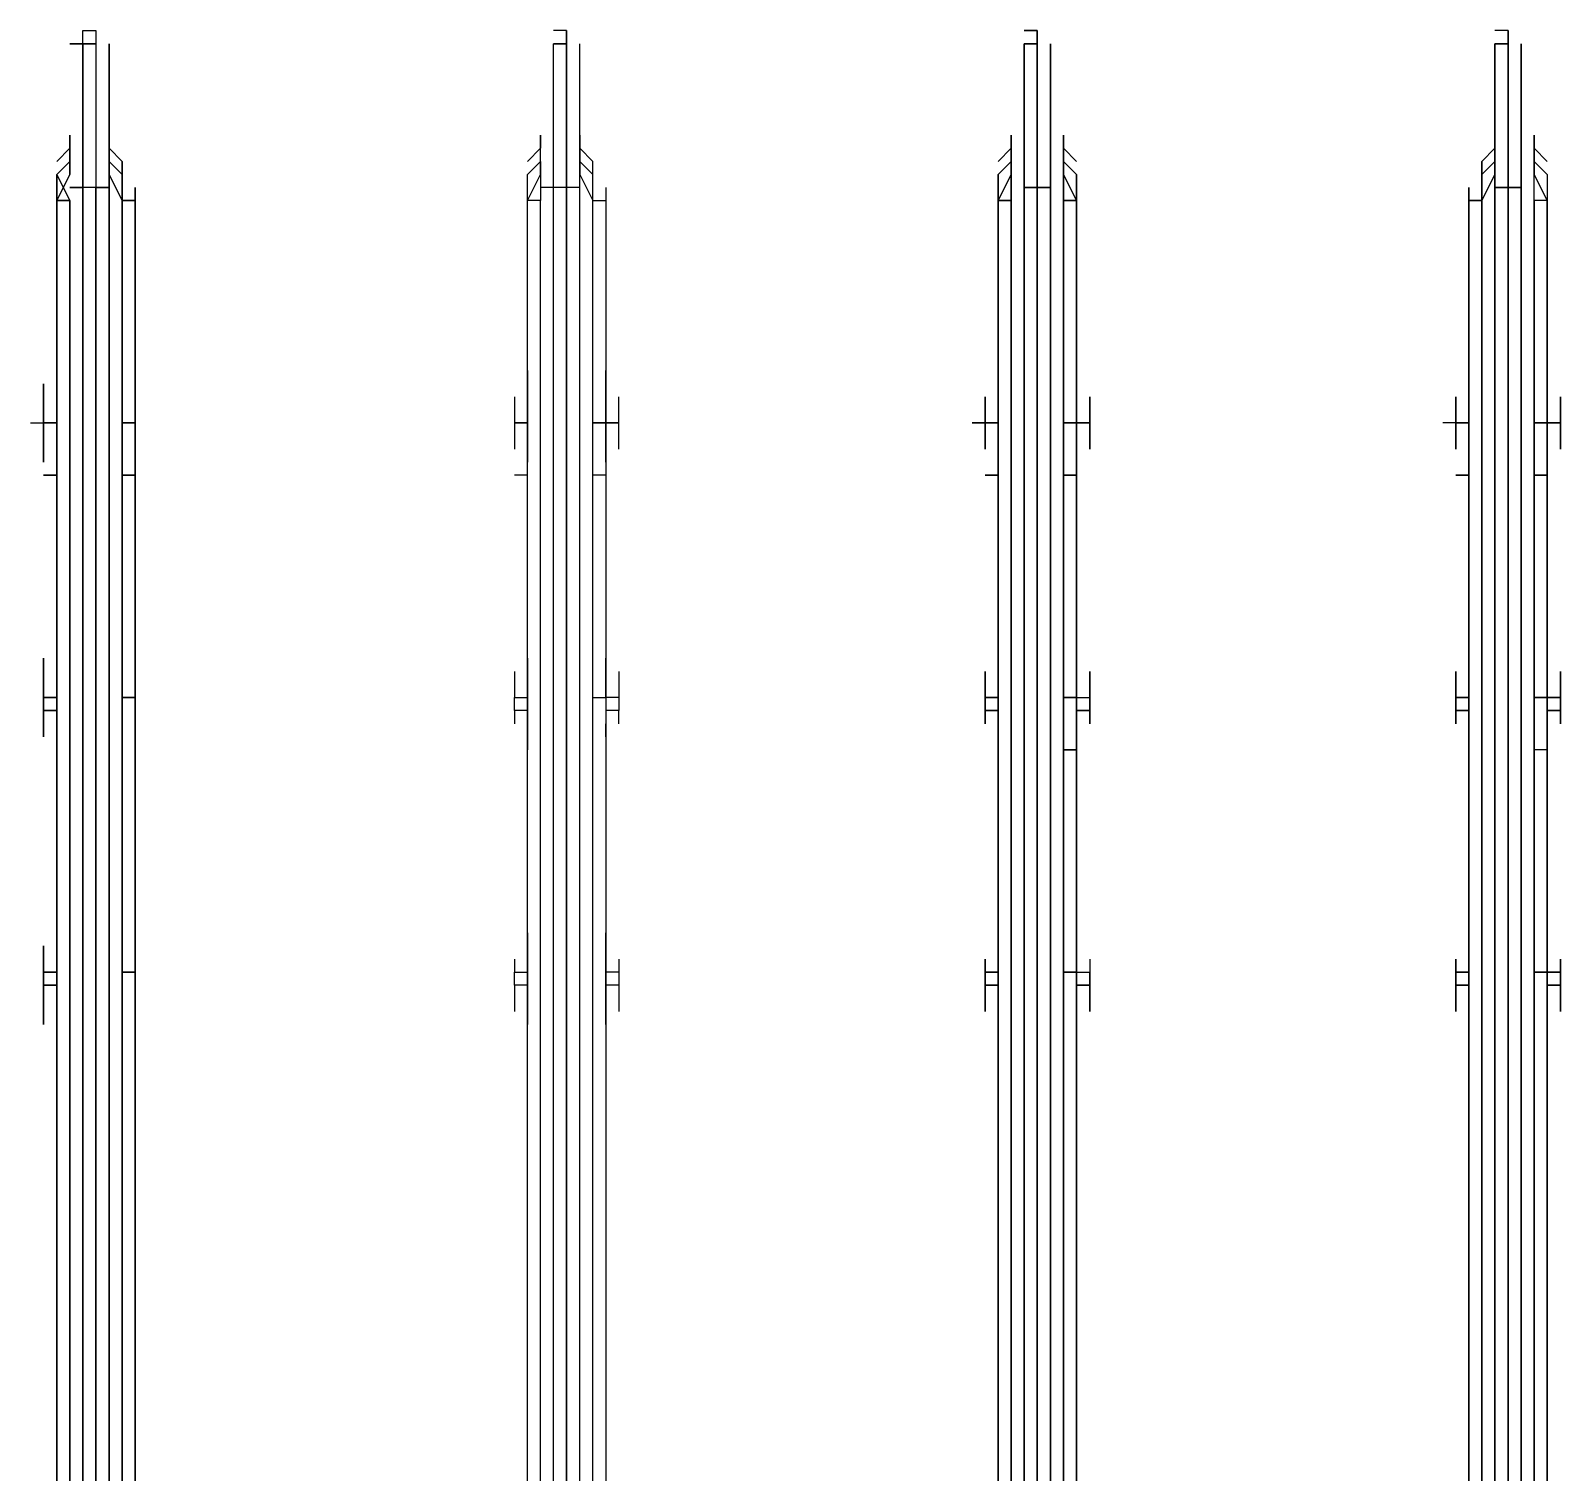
# Model space of a CAD drawing. Header units: metres. Extents: x 532315 to 532639, y 2674519 to 2674914.
# Drawn here: x 532481.5526 to 532481.7144, y 2674749.8606 to 2674750.0131 of the extents above; entities that cross this region are included whole.
import ezdxf

# ---------------------------------------------------------------- set-up
doc = ezdxf.new("R2010")
doc.units = ezdxf.units.M
doc.header["$MEASUREMENT"] = 0
doc.layers.add('IDT', color=7, linetype='Continuous')

# ---------------------------------------------------------------- blocks, each defined once
blk = doc.blocks.new('IDT')
at = {"layer": 'IDT', "color": 0, "lineweight": 25}
for p, q in [((17.60626, 9.36567), (17.60626, 9.16788)), ((17.60626, 9.16788), (17.60626, 9.36567)), ((17.60765, 9.16788), (17.60765, 9.36567)), ((17.60765, 9.36567), (17.60765, 9.16788)), ((17.60903, 9.1665), (17.60903, 9.36567)), ((17.60903, 9.36567), (17.60903, 9.1665)), ((17.61041, 9.36567), (17.61041, 9.1665)), ((17.61041, 9.1665), (17.61041, 9.36567)), ((17.61041, 9.36567), (17.61041, 9.1665)), ((17.61041, 9.1665), (17.61041, 9.36567)), ((17.6118, 9.1665), (17.6118, 9.36567)), ((17.6118, 9.36567), (17.6118, 9.1665)), ((17.61318, 9.16788), (17.61318, 9.36567)), ((17.61318, 9.36567), (17.61318, 9.16788)), ((17.61456, 9.36567), (17.61456, 9.16788)), ((17.61456, 9.16788), (17.61456, 9.36567)), ((17.65606, 9.36567), (17.65606, 9.16788)), ((17.65606, 9.16788), (17.65606, 9.36567)), ((17.65606, 9.36567), (17.65606, 9.16788)), ((17.65606, 9.16788), (17.65606, 9.36567)), ((17.65744, 9.16788), (17.65744, 9.36567)), ((17.65744, 9.36567), (17.65744, 9.16788)), ((17.65744, 9.16788), (17.65744, 9.36567)), ((17.65744, 9.36567), (17.65744, 9.16788)), ((17.65882, 9.1665), (17.65882, 9.36567)), ((17.65882, 9.36567), (17.65882, 9.1665)), ((17.65882, 9.1665), (17.65882, 9.36567)), ((17.65882, 9.36567), (17.65882, 9.1665)), ((17.66021, 9.1665), (17.66021, 9.36567)), ((17.66021, 9.36567), (17.66021, 9.1665)), ((17.66021, 9.36567), (17.66021, 9.1665)), ((17.66021, 9.1665), (17.66021, 9.36567)), ((17.66021, 9.36567), (17.66021, 9.1665)), ((17.66021, 9.1665), (17.66021, 9.36567)), ((17.66021, 9.36567), (17.66021, 9.1665)), ((17.66021, 9.1665), (17.66021, 9.36567)), ((17.66159, 9.1665), (17.66159, 9.36567)), ((17.66159, 9.36567), (17.66159, 9.1665)), ((17.66159, 9.1665), (17.66159, 9.36567)), ((17.66159, 9.36567), (17.66159, 9.1665)), ((17.66297, 9.16788), (17.66297, 9.36567)), ((17.66297, 9.36567), (17.66297, 9.16788)), ((17.66297, 9.36567), (17.66297, 9.16788)), ((17.66297, 9.36567), (17.66297, 9.16788)), ((17.66436, 9.36567), (17.66436, 9.16788)), ((17.66436, 9.16788), (17.66436, 9.36567)), ((17.66436, 9.36567), (17.66436, 9.16788)), ((17.66436, 9.16788), (17.66436, 9.36567)), ((17.70585, 9.16788), (17.70585, 9.36567)), ((17.70723, 9.36567), (17.70723, 9.16788)), ((17.70862, 9.36567), (17.70862, 9.1665)), ((17.71, 9.36567), (17.71, 9.1665)), ((17.71, 9.1665), (17.71, 9.36567)), ((17.71138, 9.36567), (17.71138, 9.1665)), ((17.71277, 9.36567), (17.71277, 9.16788)), ((17.71415, 9.36567), (17.71415, 9.16788)), ((17.75564, 9.36567), (17.75564, 9.16788)), ((17.75564, 9.16788), (17.75564, 9.36567)), ((17.75703, 9.16788), (17.75703, 9.36567)), ((17.75703, 9.36567), (17.75703, 9.16788)), ((17.75841, 9.1665), (17.75841, 9.36567)), ((17.75841, 9.36567), (17.75841, 9.1665)), ((17.75979, 9.36567), (17.75979, 9.1665)), ((17.75979, 9.1665), (17.75979, 9.36567)), ((17.76118, 9.1665), (17.76118, 9.36567)), ((17.76118, 9.36567), (17.76118, 9.1665)), ((17.76118, 9.1665), (17.76118, 9.36567)), ((17.76118, 9.36567), (17.76118, 9.1665)), ((17.76256, 9.16788), (17.76256, 9.36567)), ((17.76256, 9.36567), (17.76256, 9.16788)), ((17.76394, 9.16788), (17.76394, 9.36567)), ((17.76394, 9.36567), (17.76394, 9.16788)), ((17.60626, 9.25364), (17.60626, 9.25502)), ((17.60626, 9.25502), (17.60626, 9.24949)), ((17.60626, 9.25087), (17.60626, 9.25502)), ((17.60626, 9.25502), (17.60626, 9.25364)), ((17.61456, 9.25502), (17.61456, 9.25364)), ((17.61456, 9.25364), (17.61456, 9.25502)), ((17.61456, 9.25087), (17.61456, 9.25502)), ((17.61456, 9.25502), (17.61456, 9.25087)), ((17.65606, 9.25502), (17.65606, 9.25364)), ((17.65606, 9.24949), (17.65606, 9.25502)), ((17.65606, 9.25502), (17.65606, 9.25364)), ((17.65606, 9.25502), (17.65606, 9.25087)), ((17.65606, 9.25087), (17.65606, 9.25502)), ((17.65606, 9.25502), (17.65606, 9.25364)), ((17.65606, 9.24949), (17.65606, 9.25502)), ((17.65606, 9.25502), (17.65606, 9.25364)), ((17.66436, 9.25502), (17.66436, 9.25087)), ((17.66436, 9.25087), (17.66436, 9.25502)), ((17.66436, 9.25502), (17.66436, 9.25364)), ((17.66436, 9.25364), (17.66436, 9.25502)), ((17.66436, 9.25087), (17.66436, 9.25502)), ((17.66436, 9.25502), (17.66436, 9.25364)), ((17.66436, 9.25364), (17.66436, 9.25502)), ((17.66436, 9.25502), (17.66436, 9.25087)), ((17.70585, 9.25364), (17.70585, 9.25502)), ((17.70585, 9.25502), (17.70585, 9.25087)), ((17.71415, 9.24949), (17.71415, 9.25502)), ((17.71415, 9.25502), (17.71415, 9.25364)), ((17.75564, 9.24949), (17.75564, 9.25502)), ((17.75564, 9.25502), (17.75564, 9.25364)), ((17.75564, 9.25364), (17.75564, 9.25502)), ((17.75564, 9.25502), (17.75564, 9.25087)), ((17.76394, 9.25502), (17.76394, 9.25087)), ((17.76394, 9.24949), (17.76394, 9.25502)), ((17.76533, 9.25502), (17.76533, 9.25364)), ((17.76533, 9.25364), (17.76533, 9.25502)), ((17.60488, 9.25364), (17.60488, 9.25087)), ((17.60488, 9.25087), (17.60488, 9.25364)), ((17.61595, 9.25364), (17.61595, 9.25087)), ((17.61595, 9.25087), (17.61595, 9.25364)), ((17.65467, 9.25087), (17.65467, 9.25364)), ((17.65467, 9.25087), (17.65467, 9.25364)), ((17.65467, 9.25364), (17.65467, 9.25087)), ((17.65467, 9.25087), (17.65467, 9.25364)), ((17.66574, 9.25364), (17.66574, 9.25087)), ((17.66574, 9.25087), (17.66574, 9.25364)), ((17.66574, 9.25364), (17.66574, 9.25087)), ((17.66574, 9.25087), (17.66574, 9.25364)), ((17.70447, 9.25087), (17.70447, 9.25364)), ((17.71553, 9.25087), (17.71553, 9.25364)), ((17.75564, 9.25087), (17.75564, 9.25364)), ((17.75564, 9.25364), (17.75564, 9.25087)), ((17.76533, 9.25364), (17.76533, 9.25087)), ((17.76533, 9.25087), (17.76533, 9.25364)), ((17.60488, 9.25087), (17.60626, 9.25087)), ((17.60626, 9.25087), (17.60488, 9.25087)), ((17.60488, 9.25087), (17.60488, 9.24949)), ((17.60488, 9.24949), (17.60488, 9.25087)), ((17.60626, 9.24949), (17.60626, 9.25087)), ((17.61456, 9.24949), (17.61456, 9.25087)), ((17.61456, 9.25087), (17.61595, 9.25087)), ((17.61595, 9.25087), (17.61456, 9.25087)), ((17.61456, 9.25087), (17.61456, 9.24534)), ((17.61595, 9.25087), (17.61595, 9.24949)), ((17.61595, 9.24949), (17.61595, 9.25087)), ((17.65467, 9.24949), (17.65467, 9.25087)), ((17.65606, 9.25087), (17.65467, 9.25087)), ((17.65467, 9.25087), (17.65606, 9.25087)), ((17.65606, 9.25087), (17.65467, 9.25087)), ((17.65467, 9.25087), (17.65467, 9.24949)), ((17.65467, 9.24949), (17.65467, 9.25087)), ((17.65467, 9.25087), (17.65606, 9.25087)), ((17.65467, 9.24949), (17.65467, 9.25087)), ((17.65606, 9.25087), (17.65606, 9.24949)), ((17.65606, 9.24949), (17.65606, 9.25087)), ((17.66436, 9.25087), (17.66436, 9.24534)), ((17.66436, 9.24534), (17.66436, 9.25087)), ((17.66436, 9.25087), (17.66436, 9.24949)), ((17.66436, 9.24949), (17.66436, 9.25087)), ((17.66436, 9.25087), (17.66574, 9.25087)), ((17.66574, 9.25087), (17.66436, 9.25087)), ((17.66436, 9.25087), (17.66574, 9.25087)), ((17.66574, 9.25087), (17.66436, 9.25087)), ((17.66574, 9.25087), (17.66574, 9.24949)), ((17.66574, 9.24949), (17.66574, 9.25087)), ((17.66574, 9.25087), (17.66574, 9.24949)), ((17.66574, 9.24949), (17.66574, 9.25087)), ((17.70447, 9.24949), (17.70447, 9.25087)), ((17.70447, 9.25087), (17.70585, 9.25087)), ((17.70585, 9.25087), (17.70585, 9.24949)), ((17.71415, 9.25087), (17.71553, 9.25087)), ((17.71553, 9.25087), (17.71553, 9.24949)), ((17.75564, 9.25087), (17.75564, 9.24949)), ((17.75564, 9.25087), (17.75564, 9.24949)), ((17.75564, 9.24949), (17.75564, 9.25087)), ((17.76394, 9.25087), (17.76533, 9.25087)), ((17.76533, 9.25087), (17.76394, 9.25087)), ((17.76394, 9.25087), (17.76394, 9.24949)), ((17.76533, 9.25087), (17.76533, 9.24949)), ((17.76533, 9.24949), (17.76533, 9.25087)), ((17.60488, 9.24949), (17.60488, 9.24811)), ((17.60488, 9.24811), (17.60488, 9.24949)), ((17.60488, 9.24949), (17.60626, 9.24949)), ((17.60626, 9.24949), (17.60488, 9.24949)), ((17.60765, 9.24949), (17.60626, 9.24949)), ((17.60626, 9.24949), (17.60626, 9.24534)), ((17.60626, 9.24534), (17.60626, 9.24949)), ((17.60626, 9.24949), (17.60765, 9.24949)), ((17.61456, 9.24949), (17.61595, 9.24949)), ((17.61595, 9.24949), (17.61456, 9.24949)), ((17.61456, 9.24534), (17.61456, 9.24949)), ((17.61595, 9.24949), (17.61595, 9.24811)), ((17.61595, 9.24811), (17.61595, 9.24949)), ((17.65467, 9.24811), (17.65467, 9.24949)), ((17.65606, 9.24949), (17.65467, 9.24949)), ((17.65467, 9.24811), (17.65467, 9.24949)), ((17.65606, 9.24949), (17.65467, 9.24949)), ((17.65467, 9.24811), (17.65467, 9.24949)), ((17.65606, 9.24949), (17.65467, 9.24949)), ((17.65467, 9.24811), (17.65467, 9.24949)), ((17.65606, 9.24949), (17.65467, 9.24949)), ((17.65744, 9.24949), (17.65606, 9.24949)), ((17.65606, 9.24949), (17.65606, 9.24534)), ((17.65606, 9.24534), (17.65606, 9.24949)), ((17.65606, 9.24949), (17.65744, 9.24949)), ((17.65606, 9.24949), (17.65744, 9.24949)), ((17.65606, 9.24949), (17.65606, 9.24534)), ((17.65606, 9.24534), (17.65606, 9.24949)), ((17.65606, 9.24949), (17.65744, 9.24949)), ((17.66436, 9.24949), (17.66574, 9.24949)), ((17.66574, 9.24949), (17.66436, 9.24949)), ((17.66436, 9.24949), (17.66574, 9.24949)), ((17.66574, 9.24949), (17.66436, 9.24949)), ((17.66436, 9.24949), (17.66436, 9.24534)), ((17.66436, 9.24534), (17.66436, 9.24949)), ((17.66574, 9.24949), (17.66574, 9.24811)), ((17.66574, 9.24811), (17.66574, 9.24949)), ((17.66574, 9.24949), (17.66574, 9.24811)), ((17.66574, 9.24811), (17.66574, 9.24949)), ((17.70447, 9.24811), (17.70447, 9.24949)), ((17.70447, 9.24949), (17.70585, 9.24949)), ((17.70585, 9.24949), (17.70585, 9.24534)), ((17.71415, 9.24534), (17.71415, 9.24949)), ((17.71553, 9.24949), (17.71415, 9.24949)), ((17.71553, 9.24811), (17.71553, 9.24949)), ((17.75564, 9.24949), (17.75564, 9.24534)), ((17.75564, 9.24534), (17.75564, 9.24949)), ((17.75564, 9.24949), (17.75703, 9.24949)), ((17.75703, 9.24949), (17.75564, 9.24949)), ((17.75564, 9.24949), (17.75564, 9.24811)), ((17.75564, 9.24811), (17.75564, 9.24949)), ((17.75564, 9.24949), (17.75703, 9.24949)), ((17.76394, 9.24949), (17.76394, 9.24534)), ((17.76394, 9.24534), (17.76394, 9.24949)), ((17.76394, 9.24949), (17.76533, 9.24949)), ((17.76533, 9.24949), (17.76394, 9.24949)), ((17.76533, 9.24949), (17.76533, 9.24811)), ((17.76533, 9.24811), (17.76533, 9.24949)), ((17.60626, 9.24672), (17.60626, 9.24811)), ((17.60626, 9.24811), (17.60626, 9.24672)), ((17.61456, 9.24811), (17.61456, 9.24672)), ((17.61456, 9.24672), (17.61456, 9.24811)), ((17.65606, 9.24672), (17.65606, 9.24811)), ((17.65606, 9.24811), (17.65606, 9.24672)), ((17.65606, 9.24672), (17.65606, 9.24811)), ((17.65606, 9.24811), (17.65606, 9.24672)), ((17.66436, 9.24811), (17.66436, 9.24672)), ((17.66436, 9.24672), (17.66436, 9.24811)), ((17.66436, 9.24811), (17.66436, 9.24672)), ((17.66436, 9.24672), (17.66436, 9.24811)), ((17.70585, 9.24811), (17.70585, 9.24672)), ((17.71415, 9.24672), (17.71415, 9.24811)), ((17.75564, 9.24811), (17.75564, 9.24672)), ((17.75564, 9.24672), (17.75564, 9.24811)), ((17.76533, 9.24811), (17.76533, 9.24672)), ((17.76533, 9.24672), (17.76533, 9.24811)), ((17.60626, 9.22598), (17.60765, 9.22598)), ((17.60626, 9.22183), (17.60626, 9.22598)), ((17.60626, 9.22598), (17.60626, 9.22183)), ((17.61456, 9.22598), (17.61456, 9.22183)), ((17.61456, 9.22044), (17.61456, 9.22598)), ((17.65606, 9.22183), (17.65606, 9.22598)), ((17.65606, 9.22598), (17.65744, 9.22598)), ((17.65744, 9.22598), (17.65606, 9.22598)), ((17.65606, 9.22598), (17.65606, 9.22183)), ((17.65606, 9.22183), (17.65606, 9.22598)), ((17.65606, 9.22598), (17.65606, 9.22183)), ((17.66436, 9.22044), (17.66436, 9.22598)), ((17.66436, 9.22598), (17.66436, 9.22183)), ((17.66436, 9.22044), (17.66436, 9.22598)), ((17.66436, 9.22183), (17.66436, 9.22598)), ((17.70585, 9.22044), (17.70585, 9.22598)), ((17.71415, 9.22044), (17.71415, 9.22598)), ((17.75564, 9.22598), (17.75564, 9.22183)), ((17.75564, 9.22044), (17.75564, 9.22598)), ((17.76394, 9.22598), (17.76394, 9.22183)), ((17.76394, 9.22183), (17.76394, 9.22598)), ((17.60626, 9.22321), (17.60626, 9.22459)), ((17.60626, 9.22459), (17.60626, 9.22321)), ((17.61456, 9.22459), (17.61456, 9.22321)), ((17.61456, 9.22321), (17.61456, 9.22459)), ((17.65606, 9.22321), (17.65606, 9.22459)), ((17.65606, 9.22459), (17.65606, 9.22321)), ((17.65606, 9.22321), (17.65606, 9.22459)), ((17.65606, 9.22459), (17.65606, 9.22321)), ((17.66436, 9.22459), (17.66436, 9.22321)), ((17.66436, 9.22321), (17.66436, 9.22459)), ((17.66436, 9.22459), (17.66436, 9.22321)), ((17.66436, 9.22321), (17.66436, 9.22459)), ((17.70585, 9.22459), (17.70585, 9.22321)), ((17.71415, 9.22321), (17.71415, 9.22459)), ((17.75564, 9.22321), (17.75564, 9.22459)), ((17.75564, 9.22459), (17.75564, 9.22321)), ((17.76533, 9.22459), (17.76533, 9.22321)), ((17.76533, 9.22321), (17.76533, 9.22459)), ((17.60488, 9.22321), (17.60488, 9.22183)), ((17.60488, 9.22183), (17.60488, 9.22321)), ((17.61595, 9.22321), (17.61595, 9.22183)), ((17.61595, 9.22183), (17.61595, 9.22321)), ((17.65467, 9.22321), (17.65467, 9.22183)), ((17.65467, 9.22183), (17.65467, 9.22321)), ((17.65467, 9.22321), (17.65467, 9.22183)), ((17.65467, 9.22183), (17.65467, 9.22321)), ((17.66574, 9.22321), (17.66574, 9.22183)), ((17.66574, 9.22183), (17.66574, 9.22321)), ((17.66574, 9.22321), (17.66574, 9.22183)), ((17.66574, 9.22183), (17.66574, 9.22321)), ((17.70447, 9.22321), (17.70447, 9.22183)), ((17.71553, 9.22183), (17.71553, 9.22321)), ((17.75564, 9.22183), (17.75564, 9.22321)), ((17.75564, 9.22321), (17.75564, 9.22183)), ((17.76533, 9.22321), (17.76533, 9.22183)), ((17.76533, 9.22183), (17.76533, 9.22321)), ((17.60626, 9.22183), (17.60488, 9.22183)), ((17.60488, 9.22183), (17.60488, 9.22044)), ((17.60488, 9.22044), (17.60488, 9.22183)), ((17.60488, 9.22183), (17.60626, 9.22183)), ((17.60626, 9.22044), (17.60626, 9.22183)), ((17.60626, 9.22183), (17.60626, 9.22044)), ((17.61456, 9.22183), (17.61595, 9.22183)), ((17.61595, 9.22183), (17.61456, 9.22183)), ((17.61456, 9.22183), (17.61456, 9.22044)), ((17.61595, 9.22183), (17.61595, 9.22044)), ((17.61595, 9.22044), (17.61595, 9.22183)), ((17.65467, 9.22044), (17.65467, 9.22183)), ((17.65467, 9.22183), (17.65606, 9.22183)), ((17.65606, 9.22183), (17.65467, 9.22183)), ((17.65467, 9.22183), (17.65467, 9.22044)), ((17.65467, 9.22044), (17.65467, 9.22183)), ((17.65467, 9.22183), (17.65606, 9.22183)), ((17.65467, 9.22044), (17.65467, 9.22183)), ((17.65467, 9.22183), (17.65606, 9.22183)), ((17.65606, 9.22044), (17.65606, 9.22183)), ((17.65606, 9.22183), (17.65606, 9.22044)), ((17.65606, 9.22183), (17.65606, 9.22044)), ((17.65606, 9.22183), (17.65606, 9.22044)), ((17.66574, 9.22183), (17.66436, 9.22183)), ((17.66436, 9.22183), (17.66436, 9.22044)), ((17.66436, 9.22183), (17.66574, 9.22183)), ((17.66574, 9.22183), (17.66436, 9.22183)), ((17.66436, 9.22044), (17.66436, 9.22183)), ((17.66436, 9.22183), (17.66574, 9.22183)), ((17.66574, 9.22044), (17.66574, 9.22183)), ((17.66574, 9.22183), (17.66574, 9.22044)), ((17.66574, 9.22044), (17.66574, 9.22183)), ((17.66574, 9.22183), (17.66574, 9.22044)), ((17.70447, 9.22183), (17.70585, 9.22183)), ((17.70447, 9.22044), (17.70447, 9.22183)), ((17.71415, 9.22183), (17.71553, 9.22183)), ((17.71553, 9.22183), (17.71553, 9.22044)), ((17.75564, 9.22183), (17.75564, 9.22044)), ((17.75564, 9.22044), (17.75564, 9.22183)), ((17.75564, 9.22183), (17.75564, 9.22044)), ((17.76394, 9.22044), (17.76394, 9.22183)), ((17.76394, 9.22183), (17.76533, 9.22183)), ((17.76533, 9.22183), (17.76394, 9.22183)), ((17.76394, 9.22183), (17.76394, 9.22044)), ((17.76533, 9.22183), (17.76533, 9.22044)), ((17.76533, 9.22044), (17.76533, 9.22183)), ((17.60488, 9.22044), (17.60488, 9.21768)), ((17.60488, 9.21768), (17.60488, 9.22044)), ((17.60488, 9.22044), (17.60626, 9.22044)), ((17.60626, 9.22044), (17.60488, 9.22044)), ((17.60626, 9.22044), (17.60626, 9.21629)), ((17.60626, 9.21629), (17.60626, 9.22044)), ((17.60626, 9.22044), (17.60765, 9.22044)), ((17.60765, 9.22044), (17.60626, 9.22044)), ((17.61456, 9.22044), (17.61456, 9.21629)), ((17.61456, 9.21629), (17.61456, 9.22044)), ((17.61456, 9.22044), (17.61595, 9.22044)), ((17.61595, 9.22044), (17.61456, 9.22044)), ((17.61595, 9.22044), (17.61595, 9.21768)), ((17.61595, 9.21768), (17.61595, 9.22044)), ((17.65606, 9.22044), (17.65467, 9.22044)), ((17.65606, 9.22044), (17.65467, 9.22044)), ((17.65467, 9.21768), (17.65467, 9.22044)), ((17.65606, 9.22044), (17.65467, 9.22044)), ((17.65467, 9.22044), (17.65467, 9.21768)), ((17.65467, 9.21768), (17.65467, 9.22044)), ((17.65606, 9.22044), (17.65467, 9.22044)), ((17.65467, 9.21768), (17.65467, 9.22044)), ((17.65606, 9.21629), (17.65606, 9.22044)), ((17.65606, 9.22044), (17.65744, 9.22044)), ((17.65744, 9.22044), (17.65606, 9.22044)), ((17.65606, 9.22044), (17.65606, 9.21629)), ((17.65606, 9.21629), (17.65606, 9.22044)), ((17.65606, 9.22044), (17.65744, 9.22044)), ((17.65744, 9.22044), (17.65606, 9.22044)), ((17.65606, 9.22044), (17.65606, 9.21629)), ((17.66436, 9.22044), (17.66574, 9.22044)), ((17.66574, 9.22044), (17.66436, 9.22044)), ((17.66436, 9.22044), (17.66436, 9.21629)), ((17.66436, 9.21629), (17.66436, 9.22044)), ((17.66436, 9.22044), (17.66436, 9.21629)), ((17.66436, 9.21629), (17.66436, 9.22044)), ((17.66574, 9.22044), (17.66436, 9.22044)), ((17.66574, 9.22044), (17.66436, 9.22044)), ((17.66574, 9.22044), (17.66574, 9.21768)), ((17.66574, 9.21768), (17.66574, 9.22044)), ((17.66574, 9.21768), (17.66574, 9.22044)), ((17.66574, 9.21768), (17.66574, 9.22044)), ((17.70447, 9.21768), (17.70447, 9.22044)), ((17.70447, 9.22044), (17.70585, 9.22044)), ((17.70723, 9.22044), (17.70585, 9.22044)), ((17.70585, 9.22044), (17.70585, 9.21629)), ((17.71415, 9.21629), (17.71415, 9.22044)), ((17.71553, 9.22044), (17.71415, 9.22044)), ((17.71553, 9.21768), (17.71553, 9.22044)), ((17.75564, 9.22044), (17.75703, 9.22044)), ((17.75703, 9.22044), (17.75564, 9.22044)), ((17.75564, 9.22044), (17.75703, 9.22044)), ((17.75703, 9.22044), (17.75564, 9.22044)), ((17.75564, 9.22044), (17.75564, 9.21629)), ((17.75564, 9.21629), (17.75564, 9.22044)), ((17.75564, 9.22044), (17.75564, 9.21768)), ((17.75564, 9.21768), (17.75564, 9.22044)), ((17.76394, 9.22044), (17.76533, 9.22044)), ((17.76533, 9.22044), (17.76394, 9.22044)), ((17.76394, 9.22044), (17.76394, 9.21629)), ((17.76394, 9.21629), (17.76394, 9.22044)), ((17.76533, 9.22044), (17.76533, 9.21768)), ((17.76533, 9.21768), (17.76533, 9.22044)), ((17.60626, 9.21629), (17.60626, 9.21768)), ((17.60626, 9.21768), (17.60626, 9.21629)), ((17.61456, 9.21629), (17.61456, 9.21768)), ((17.61456, 9.21768), (17.61456, 9.21629)), ((17.65606, 9.21629), (17.65606, 9.21768)), ((17.65606, 9.21768), (17.65606, 9.21629)), ((17.65606, 9.21629), (17.65606, 9.21768)), ((17.65606, 9.21768), (17.65606, 9.21629)), ((17.66436, 9.21629), (17.66436, 9.21768)), ((17.66436, 9.21768), (17.66436, 9.21629)), ((17.66436, 9.21768), (17.66436, 9.21629)), ((17.66436, 9.21629), (17.66436, 9.21768)), ((17.70585, 9.21629), (17.70585, 9.21768)), ((17.71415, 9.21768), (17.71415, 9.21629)), ((17.75564, 9.21629), (17.75564, 9.21768)), ((17.75564, 9.21768), (17.75564, 9.21629)), ((17.76533, 9.21768), (17.76533, 9.21629)), ((17.76533, 9.21629), (17.76533, 9.21768)), ((17.60765, 9.19693), (17.60626, 9.19693)), ((17.60626, 9.19693), (17.60765, 9.19693)), ((17.61595, 9.19693), (17.61456, 9.19693)), ((17.61456, 9.19693), (17.61595, 9.19693)), ((17.65744, 9.19693), (17.65606, 9.19693)), ((17.65606, 9.19693), (17.65744, 9.19693)), ((17.65744, 9.19693), (17.65606, 9.19693)), ((17.65606, 9.19693), (17.65744, 9.19693)), ((17.66574, 9.19693), (17.66436, 9.19693)), ((17.66436, 9.19693), (17.66574, 9.19693)), ((17.66574, 9.19693), (17.66436, 9.19693)), ((17.66436, 9.19693), (17.66574, 9.19693)), ((17.70585, 9.19693), (17.70723, 9.19693)), ((17.71415, 9.19693), (17.71553, 9.19693)), ((17.75703, 9.19693), (17.75564, 9.19693)), ((17.75564, 9.19693), (17.75703, 9.19693)), ((17.76533, 9.19693), (17.76394, 9.19693)), ((17.76394, 9.19693), (17.76533, 9.19693)), ((17.60626, 9.1914), (17.60626, 9.19555)), ((17.60626, 9.19555), (17.60626, 9.19416)), ((17.60626, 9.19416), (17.60626, 9.19555)), ((17.60626, 9.19555), (17.60626, 9.1914)), ((17.61456, 9.19555), (17.61456, 9.18586)), ((17.61456, 9.18586), (17.61456, 9.19555)), ((17.61456, 9.19555), (17.61456, 9.19416)), ((17.61456, 9.19416), (17.61456, 9.19555)), ((17.65606, 9.1914), (17.65606, 9.19555)), ((17.65606, 9.19555), (17.65606, 9.1914)), ((17.65606, 9.1914), (17.65606, 9.19555)), ((17.65606, 9.19555), (17.65606, 9.19416)), ((17.65606, 9.19416), (17.65606, 9.19555)), ((17.65606, 9.19555), (17.65606, 9.1914)), ((17.65606, 9.19416), (17.65606, 9.19555)), ((17.65606, 9.19555), (17.65606, 9.19416)), ((17.66436, 9.19555), (17.66436, 9.18586)), ((17.66436, 9.18586), (17.66436, 9.19555)), ((17.66436, 9.19555), (17.66436, 9.19416)), ((17.66436, 9.19416), (17.66436, 9.19555)), ((17.66436, 9.19555), (17.66436, 9.18586)), ((17.66436, 9.18586), (17.66436, 9.19555)), ((17.66436, 9.19555), (17.66436, 9.19416)), ((17.66436, 9.19416), (17.66436, 9.19555)), ((17.70585, 9.19416), (17.70585, 9.19555)), ((17.70585, 9.19555), (17.70585, 9.1914)), ((17.71415, 9.1914), (17.71415, 9.19555)), ((17.71415, 9.19555), (17.71415, 9.19416)), ((17.75564, 9.19416), (17.75564, 9.19555)), ((17.75564, 9.19555), (17.75564, 9.1914)), ((17.75564, 9.19555), (17.75564, 9.1914)), ((17.75564, 9.19555), (17.75564, 9.19416)), ((17.76394, 9.19555), (17.76394, 9.18586)), ((17.76394, 9.1914), (17.76394, 9.19555)), ((17.76533, 9.19416), (17.76533, 9.19555)), ((17.76533, 9.19555), (17.76533, 9.19416)), ((17.60488, 9.19416), (17.60488, 9.1914)), ((17.60488, 9.1914), (17.60488, 9.19416)), ((17.61595, 9.19416), (17.61595, 9.1914)), ((17.61595, 9.1914), (17.61595, 9.19416)), ((17.65467, 9.1914), (17.65467, 9.19416)), ((17.65467, 9.19416), (17.65467, 9.1914)), ((17.65467, 9.1914), (17.65467, 9.19416)), ((17.65467, 9.19416), (17.65467, 9.1914)), ((17.66574, 9.19416), (17.66574, 9.1914)), ((17.66574, 9.1914), (17.66574, 9.19416)), ((17.66574, 9.1914), (17.66574, 9.19416)), ((17.66574, 9.1914), (17.66574, 9.19416)), ((17.70447, 9.19416), (17.70447, 9.1914)), ((17.71553, 9.1914), (17.71553, 9.19416)), ((17.75564, 9.1914), (17.75564, 9.19416)), ((17.75564, 9.1914), (17.75564, 9.19416)), ((17.76533, 9.1914), (17.76533, 9.19416)), ((17.76533, 9.19416), (17.76533, 9.1914)), ((17.60626, 9.1914), (17.60488, 9.1914)), ((17.60488, 9.1914), (17.60488, 9.18863)), ((17.60488, 9.18863), (17.60488, 9.1914)), ((17.60488, 9.1914), (17.60626, 9.1914)), ((17.60488, 9.1914), (17.60626, 9.1914)), ((17.60626, 9.1914), (17.60488, 9.1914)), ((17.60626, 9.1914), (17.60765, 9.1914)), ((17.60765, 9.1914), (17.60626, 9.1914)), ((17.60626, 9.1914), (17.60626, 9.18586)), ((17.60626, 9.18586), (17.60626, 9.1914)), ((17.60626, 9.1914), (17.60765, 9.1914)), ((17.61595, 9.1914), (17.61456, 9.1914)), ((17.61456, 9.1914), (17.61595, 9.1914)), ((17.61595, 9.1914), (17.61456, 9.1914)), ((17.61456, 9.1914), (17.61595, 9.1914)), ((17.61456, 9.1914), (17.61595, 9.1914)), ((17.61595, 9.1914), (17.61595, 9.18863)), ((17.61595, 9.18863), (17.61595, 9.1914)), ((17.61595, 9.1914), (17.61733, 9.1914)), ((17.65606, 9.1914), (17.65467, 9.1914)), ((17.65467, 9.1914), (17.65606, 9.1914)), ((17.65606, 9.1914), (17.65467, 9.1914)), ((17.65467, 9.1914), (17.65467, 9.18863)), ((17.65467, 9.18863), (17.65467, 9.1914)), ((17.65467, 9.1914), (17.65606, 9.1914)), ((17.65606, 9.1914), (17.65467, 9.1914)), ((17.65467, 9.1914), (17.65606, 9.1914)), ((17.65606, 9.1914), (17.65467, 9.1914)), ((17.65467, 9.1914), (17.65467, 9.18863)), ((17.65606, 9.1914), (17.65467, 9.1914)), ((17.65467, 9.1914), (17.65467, 9.18863)), ((17.65606, 9.1914), (17.65744, 9.1914)), ((17.65744, 9.1914), (17.65606, 9.1914)), ((17.65744, 9.1914), (17.65606, 9.1914)), ((17.65606, 9.1914), (17.65606, 9.18586)), ((17.65606, 9.18586), (17.65606, 9.1914)), ((17.65606, 9.1914), (17.65744, 9.1914)), ((17.65744, 9.1914), (17.65606, 9.1914)), ((17.65606, 9.1914), (17.65606, 9.18586)), ((17.65606, 9.18586), (17.65606, 9.1914)), ((17.65606, 9.1914), (17.65744, 9.1914)), ((17.66574, 9.1914), (17.66436, 9.1914)), ((17.66436, 9.1914), (17.66574, 9.1914)), ((17.66574, 9.1914), (17.66436, 9.1914)), ((17.66436, 9.1914), (17.66574, 9.1914)), ((17.66436, 9.1914), (17.66574, 9.1914)), ((17.66574, 9.1914), (17.66436, 9.1914)), ((17.66436, 9.1914), (17.66574, 9.1914)), ((17.66574, 9.1914), (17.66436, 9.1914)), ((17.66436, 9.1914), (17.66574, 9.1914)), ((17.66436, 9.1914), (17.66574, 9.1914)), ((17.66574, 9.1914), (17.66574, 9.18863)), ((17.66574, 9.18863), (17.66574, 9.1914)), ((17.66574, 9.1914), (17.66574, 9.18863)), ((17.66574, 9.18863), (17.66574, 9.1914)), ((17.66574, 9.1914), (17.66712, 9.1914)), ((17.66712, 9.1914), (17.66574, 9.1914)), ((17.70447, 9.1914), (17.70585, 9.1914)), ((17.70585, 9.1914), (17.70447, 9.1914)), ((17.70447, 9.1914), (17.70447, 9.18863)), ((17.70585, 9.1914), (17.70723, 9.1914)), ((17.70723, 9.1914), (17.70585, 9.1914)), ((17.70585, 9.1914), (17.70585, 9.18586)), ((17.71415, 9.18586), (17.71415, 9.1914)), ((17.71553, 9.1914), (17.71415, 9.1914)), ((17.71415, 9.1914), (17.71553, 9.1914)), ((17.71415, 9.1914), (17.71553, 9.1914)), ((17.71553, 9.18863), (17.71553, 9.1914)), ((17.75564, 9.18586), (17.75564, 9.1914)), ((17.75564, 9.1914), (17.75703, 9.1914)), ((17.75703, 9.1914), (17.75564, 9.1914)), ((17.75564, 9.1914), (17.75564, 9.18586)), ((17.75703, 9.1914), (17.75564, 9.1914)), ((17.75564, 9.1914), (17.75703, 9.1914)), ((17.75564, 9.1914), (17.75703, 9.1914)), ((17.75564, 9.1914), (17.75703, 9.1914)), ((17.75564, 9.18863), (17.75564, 9.1914)), ((17.75564, 9.1914), (17.75564, 9.18863)), ((17.76394, 9.18586), (17.76394, 9.1914)), ((17.76533, 9.1914), (17.76394, 9.1914)), ((17.76394, 9.1914), (17.76533, 9.1914)), ((17.76533, 9.1914), (17.76394, 9.1914)), ((17.76394, 9.1914), (17.76533, 9.1914)), ((17.76533, 9.1914), (17.76394, 9.1914)), ((17.76533, 9.18863), (17.76533, 9.1914)), ((17.76533, 9.1914), (17.76533, 9.18863)), ((17.76671, 9.1914), (17.76533, 9.1914)), ((17.60626, 9.18725), (17.60626, 9.18863)), ((17.60626, 9.18863), (17.60626, 9.18725)), ((17.61456, 9.18863), (17.61456, 9.18725)), ((17.61456, 9.18725), (17.61456, 9.18863)), ((17.65606, 9.18725), (17.65606, 9.18863)), ((17.65606, 9.18863), (17.65606, 9.18725)), ((17.65606, 9.18725), (17.65606, 9.18863)), ((17.65606, 9.18863), (17.65606, 9.18725)), ((17.66436, 9.18863), (17.66436, 9.18725)), ((17.66436, 9.18725), (17.66436, 9.18863)), ((17.66436, 9.18863), (17.66436, 9.18725)), ((17.66436, 9.18725), (17.66436, 9.18863)), ((17.70585, 9.18863), (17.70585, 9.18725)), ((17.71415, 9.18725), (17.71415, 9.18863)), ((17.75564, 9.18725), (17.75564, 9.18863)), ((17.75564, 9.18863), (17.75564, 9.18725)), ((17.76533, 9.18863), (17.76533, 9.18725)), ((17.76533, 9.18725), (17.76533, 9.18863)), ((17.60626, 9.16788), (17.60765, 9.16512)), ((17.60765, 9.16512), (17.60626, 9.16788)), ((17.60626, 9.16788), (17.60765, 9.16788)), ((17.60626, 9.1665), (17.60626, 9.16788)), ((17.60626, 9.16788), (17.60765, 9.16788)), ((17.60626, 9.1665), (17.60626, 9.16788)), ((17.60765, 9.16788), (17.60765, 9.16373)), ((17.60765, 9.16788), (17.60765, 9.16373)), ((17.61318, 9.16788), (17.6118, 9.16512)), ((17.6118, 9.16512), (17.61318, 9.16788)), ((17.61456, 9.16788), (17.61318, 9.16788)), ((17.61318, 9.16788), (17.61318, 9.16373)), ((17.61318, 9.16373), (17.61318, 9.16788)), ((17.61318, 9.16788), (17.61456, 9.16788)), ((17.61456, 9.16788), (17.61456, 9.1665)), ((17.61456, 9.1665), (17.61456, 9.16788)), ((17.65606, 9.16788), (17.65744, 9.16788)), ((17.65606, 9.1665), (17.65606, 9.16788)), ((17.65606, 9.16788), (17.65744, 9.16512)), ((17.65744, 9.16512), (17.65606, 9.16788)), ((17.65606, 9.16788), (17.65744, 9.16788)), ((17.65606, 9.1665), (17.65606, 9.16788)), ((17.65744, 9.16788), (17.65606, 9.16788)), ((17.65606, 9.16788), (17.65606, 9.1665)), ((17.65606, 9.16788), (17.65744, 9.16512)), ((17.65744, 9.16512), (17.65606, 9.16788)), ((17.65606, 9.16788), (17.65744, 9.16788)), ((17.65606, 9.1665), (17.65606, 9.16788)), ((17.65744, 9.16788), (17.65744, 9.16373)), ((17.65744, 9.16788), (17.65744, 9.16373)), ((17.65744, 9.16373), (17.65744, 9.16788)), ((17.65744, 9.16788), (17.65744, 9.16373)), ((17.66297, 9.16512), (17.66436, 9.16788)), ((17.66297, 9.16373), (17.66297, 9.16788)), ((17.66297, 9.16788), (17.66436, 9.16788)), ((17.66436, 9.16788), (17.66297, 9.16512)), ((17.66297, 9.16788), (17.66297, 9.16373)), ((17.66297, 9.16788), (17.66436, 9.16788)), ((17.66297, 9.16788), (17.66297, 9.16373)), ((17.66436, 9.16788), (17.66297, 9.16788)), ((17.66297, 9.16788), (17.66436, 9.16788)), ((17.66436, 9.16788), (17.66297, 9.16512)), ((17.66297, 9.16512), (17.66436, 9.16788)), ((17.66297, 9.16788), (17.66297, 9.16373)), ((17.66436, 9.16788), (17.66436, 9.1665)), ((17.66436, 9.16788), (17.66436, 9.1665)), ((17.66436, 9.1665), (17.66436, 9.16788)), ((17.66436, 9.1665), (17.66436, 9.16788)), ((17.70723, 9.16788), (17.70585, 9.16788)), ((17.70585, 9.1665), (17.70585, 9.16788)), ((17.70723, 9.16788), (17.70723, 9.16373)), ((17.70862, 9.16512), (17.70723, 9.16788)), ((17.71277, 9.16373), (17.71277, 9.16788)), ((17.71277, 9.16788), (17.71415, 9.16788)), ((17.71415, 9.16788), (17.71277, 9.16512)), ((17.71415, 9.16788), (17.71415, 9.1665)), ((17.75564, 9.16788), (17.75564, 9.1665)), ((17.75564, 9.1665), (17.75564, 9.16788)), ((17.75564, 9.16788), (17.75703, 9.16788)), ((17.75703, 9.16788), (17.75564, 9.16788)), ((17.75703, 9.16788), (17.75841, 9.16512)), ((17.75841, 9.16512), (17.75703, 9.16788)), ((17.75703, 9.16373), (17.75703, 9.16788)), ((17.75703, 9.16788), (17.75703, 9.16373)), ((17.76394, 9.16512), (17.76256, 9.16788)), ((17.76256, 9.16788), (17.76394, 9.16788)), ((17.76394, 9.16788), (17.76256, 9.16512)), ((17.76256, 9.16512), (17.76394, 9.16788)), ((17.76394, 9.16788), (17.76256, 9.16788)), ((17.76256, 9.16788), (17.76394, 9.16512)), ((17.76394, 9.16788), (17.76394, 9.1665)), ((17.76394, 9.1665), (17.76394, 9.16788)), ((17.60626, 9.16512), (17.60626, 9.1665)), ((17.60626, 9.16512), (17.60626, 9.1665)), ((17.61041, 9.1665), (17.60903, 9.1665)), ((17.60903, 9.1665), (17.60903, 9.15129)), ((17.60903, 9.15129), (17.60903, 9.1665)), ((17.60903, 9.1665), (17.61041, 9.1665)), ((17.61041, 9.1499), (17.61041, 9.1665)), ((17.61041, 9.1665), (17.6118, 9.1665)), ((17.6118, 9.1665), (17.61041, 9.1665)), ((17.61041, 9.1665), (17.6118, 9.1665)), ((17.6118, 9.1665), (17.61041, 9.1665)), ((17.61041, 9.1665), (17.61041, 9.1499)), ((17.61041, 9.1499), (17.61041, 9.1665)), ((17.61041, 9.1665), (17.61041, 9.1499)), ((17.6118, 9.1665), (17.6118, 9.15129)), ((17.6118, 9.15129), (17.6118, 9.1665)), ((17.61318, 9.1665), (17.61318, 9.16512)), ((17.61318, 9.16512), (17.61318, 9.1665)), ((17.65606, 9.16512), (17.65606, 9.1665)), ((17.65606, 9.16512), (17.65606, 9.1665)), ((17.65606, 9.1665), (17.65606, 9.16512)), ((17.65606, 9.1665), (17.65606, 9.16512)), ((17.66021, 9.1665), (17.65882, 9.1665)), ((17.65882, 9.1665), (17.66021, 9.1665)), ((17.65882, 9.15129), (17.65882, 9.1665)), ((17.65882, 9.1665), (17.65882, 9.15129)), ((17.65882, 9.15129), (17.65882, 9.1665)), ((17.65882, 9.1665), (17.65882, 9.15129)), ((17.66021, 9.1665), (17.65882, 9.1665)), ((17.65882, 9.1665), (17.66021, 9.1665)), ((17.66159, 9.1665), (17.66021, 9.1665)), ((17.66021, 9.1665), (17.66159, 9.1665)), ((17.66159, 9.1665), (17.66021, 9.1665)), ((17.66021, 9.1665), (17.66021, 9.1499)), ((17.66021, 9.1499), (17.66021, 9.1665)), ((17.66021, 9.1665), (17.66159, 9.1665)), ((17.66159, 9.1665), (17.66021, 9.1665)), ((17.66021, 9.1665), (17.66021, 9.1499)), ((17.66021, 9.1499), (17.66021, 9.1665)), ((17.66021, 9.1665), (17.66159, 9.1665)), ((17.66021, 9.1499), (17.66021, 9.1665)), ((17.66021, 9.1665), (17.66159, 9.1665)), ((17.66159, 9.1665), (17.66021, 9.1665)), ((17.66021, 9.1665), (17.66021, 9.1499)), ((17.66021, 9.1499), (17.66021, 9.1665)), ((17.66021, 9.1665), (17.66021, 9.1499)), ((17.66159, 9.1665), (17.66159, 9.15129)), ((17.66159, 9.15129), (17.66159, 9.1665)), ((17.66159, 9.1665), (17.66159, 9.15129)), ((17.66159, 9.15129), (17.66159, 9.1665)), ((17.66436, 9.1665), (17.66436, 9.16512)), ((17.66436, 9.16512), (17.66436, 9.1665)), ((17.66436, 9.16512), (17.66436, 9.1665)), ((17.66436, 9.16512), (17.66436, 9.1665)), ((17.70723, 9.1665), (17.70723, 9.16512)), ((17.70862, 9.1665), (17.71, 9.1665)), ((17.70862, 9.1665), (17.70862, 9.15129)), ((17.71, 9.1665), (17.71138, 9.1665)), ((17.71, 9.1665), (17.71, 9.1499)), ((17.71, 9.1499), (17.71, 9.1665)), ((17.71138, 9.1665), (17.71277, 9.1665)), ((17.71138, 9.1665), (17.71138, 9.15129)), ((17.71415, 9.1665), (17.71415, 9.16512)), ((17.75703, 9.16512), (17.75703, 9.1665)), ((17.75703, 9.1665), (17.75703, 9.16512)), ((17.75841, 9.1665), (17.75979, 9.1665)), ((17.75979, 9.1665), (17.75841, 9.1665)), ((17.75841, 9.1665), (17.75841, 9.15129)), ((17.75841, 9.15129), (17.75841, 9.1665)), ((17.75979, 9.1499), (17.75979, 9.1665)), ((17.75979, 9.1665), (17.76118, 9.1665)), ((17.75979, 9.1665), (17.76118, 9.1665)), ((17.75979, 9.1499), (17.75979, 9.1665)), ((17.76256, 9.1665), (17.76118, 9.1665)), ((17.76118, 9.1665), (17.76118, 9.15129)), ((17.76118, 9.15129), (17.76118, 9.1665)), ((17.76118, 9.1665), (17.76118, 9.1499)), ((17.76118, 9.1665), (17.76256, 9.1665)), ((17.76118, 9.1665), (17.76118, 9.1499)), ((17.76394, 9.16512), (17.76394, 9.1665)), ((17.76394, 9.1665), (17.76394, 9.16512)), ((17.60765, 9.16373), (17.60626, 9.16512)), ((17.60765, 9.16373), (17.60626, 9.16512)), ((17.60765, 9.16512), (17.60765, 9.16097)), ((17.60765, 9.16097), (17.60765, 9.16512)), ((17.61318, 9.16512), (17.6118, 9.16373)), ((17.6118, 9.16373), (17.61318, 9.16512)), ((17.6118, 9.16512), (17.6118, 9.16097)), ((17.6118, 9.16097), (17.6118, 9.16512)), ((17.65744, 9.16373), (17.65606, 9.16512)), ((17.65744, 9.16373), (17.65606, 9.16512)), ((17.65606, 9.16512), (17.65744, 9.16373)), ((17.65606, 9.16512), (17.65744, 9.16373)), ((17.65744, 9.16512), (17.65744, 9.16097)), ((17.65744, 9.16097), (17.65744, 9.16512)), ((17.65744, 9.16512), (17.65744, 9.16097)), ((17.65744, 9.16097), (17.65744, 9.16512)), ((17.66297, 9.16097), (17.66297, 9.16512)), ((17.66436, 9.16512), (17.66297, 9.16373)), ((17.66297, 9.16512), (17.66297, 9.16097)), ((17.66297, 9.16373), (17.66436, 9.16512)), ((17.66297, 9.16373), (17.66436, 9.16512)), ((17.66297, 9.16512), (17.66297, 9.16097)), ((17.66297, 9.16097), (17.66297, 9.16512)), ((17.66297, 9.16373), (17.66436, 9.16512)), ((17.70723, 9.16512), (17.70862, 9.16373)), ((17.70862, 9.16097), (17.70862, 9.16512)), ((17.71415, 9.16512), (17.71277, 9.16373)), ((17.71277, 9.16512), (17.71277, 9.16097)), ((17.75841, 9.16373), (17.75703, 9.16512)), ((17.75703, 9.16512), (17.75841, 9.16373)), ((17.75841, 9.16512), (17.75841, 9.16097)), ((17.75841, 9.16097), (17.75841, 9.16512)), ((17.76256, 9.16373), (17.76394, 9.16512)), ((17.76394, 9.16512), (17.76256, 9.16373)), ((17.76256, 9.16373), (17.76394, 9.16512)), ((17.76256, 9.16512), (17.76256, 9.16097)), ((17.76256, 9.16097), (17.76256, 9.16512)), ((17.76394, 9.16512), (17.76256, 9.16373)), ((17.60765, 9.16235), (17.60626, 9.16373)), ((17.60626, 9.16373), (17.60765, 9.16235)), ((17.6118, 9.16235), (17.61318, 9.16373)), ((17.61318, 9.16373), (17.6118, 9.16235)), ((17.65744, 9.16235), (17.65606, 9.16373)), ((17.65606, 9.16373), (17.65744, 9.16235)), ((17.65606, 9.16373), (17.65744, 9.16235)), ((17.65744, 9.16235), (17.65606, 9.16373)), ((17.66297, 9.16235), (17.66436, 9.16373)), ((17.66436, 9.16373), (17.66297, 9.16235)), ((17.66436, 9.16373), (17.66297, 9.16235)), ((17.66436, 9.16373), (17.66297, 9.16235)), ((17.70723, 9.16373), (17.70862, 9.16235)), ((17.71277, 9.16235), (17.71415, 9.16373)), ((17.75703, 9.16373), (17.75841, 9.16235)), ((17.75841, 9.16235), (17.75703, 9.16373)), ((17.76256, 9.16235), (17.76394, 9.16373)), ((17.76394, 9.16373), (17.76256, 9.16235)), ((17.60765, 9.16097), (17.60765, 9.16235)), ((17.60765, 9.16235), (17.60765, 9.16097)), ((17.6118, 9.16097), (17.6118, 9.16235)), ((17.6118, 9.16235), (17.6118, 9.16097)), ((17.65744, 9.16097), (17.65744, 9.16235)), ((17.65744, 9.16235), (17.65744, 9.16097)), ((17.65744, 9.16235), (17.65744, 9.16097)), ((17.65744, 9.16097), (17.65744, 9.16235)), ((17.66297, 9.16097), (17.66297, 9.16235)), ((17.66297, 9.16235), (17.66297, 9.16097)), ((17.66297, 9.16235), (17.66297, 9.16097)), ((17.66297, 9.16235), (17.66297, 9.16097)), ((17.70862, 9.16235), (17.70862, 9.16097)), ((17.71277, 9.16097), (17.71277, 9.16235)), ((17.75841, 9.16235), (17.75841, 9.16097)), ((17.75841, 9.16097), (17.75841, 9.16235)), ((17.76256, 9.16097), (17.76256, 9.16235)), ((17.76256, 9.16235), (17.76256, 9.16097)), ((17.6118, 9.15129), (17.61041, 9.15129)), ((17.61041, 9.15129), (17.6118, 9.15129)), ((17.6118, 9.15129), (17.61041, 9.15129)), ((17.61041, 9.15129), (17.6118, 9.15129)), ((17.61041, 9.1499), (17.6118, 9.1499)), ((17.66159, 9.15129), (17.66021, 9.15129)), ((17.66021, 9.15129), (17.66159, 9.15129)), ((17.66159, 9.15129), (17.66021, 9.15129)), ((17.66021, 9.15129), (17.66159, 9.15129)), ((17.66159, 9.15129), (17.66021, 9.15129)), ((17.66021, 9.15129), (17.66159, 9.15129)), ((17.66159, 9.15129), (17.66021, 9.15129)), ((17.66021, 9.15129), (17.66159, 9.15129)), ((17.66021, 9.1499), (17.66159, 9.1499)), ((17.66159, 9.1499), (17.66021, 9.1499)), ((17.71138, 9.15129), (17.71, 9.15129)), ((17.71, 9.15129), (17.71138, 9.15129)), ((17.71, 9.1499), (17.71138, 9.1499)), ((17.76118, 9.15129), (17.75979, 9.15129)), ((17.75979, 9.15129), (17.76118, 9.15129)), ((17.76118, 9.1499), (17.75979, 9.1499)), ((17.76118, 9.1499), (17.75979, 9.1499)), ((17.76256, 9.15129), (17.76118, 9.15129)), ((17.76118, 9.15129), (17.76256, 9.15129))]:
    blk.add_line(p, q, dxfattribs=at)

msp = doc.modelspace()

# ---------------------------------------------------------------- block references
at = {"layer": 'IDT', "color": 8, "rotation": 180}
msp.add_blockref('IDT', (532499.31928, 2674759.16297), dxfattribs=at)

doc.saveas('drawing.dxf')
